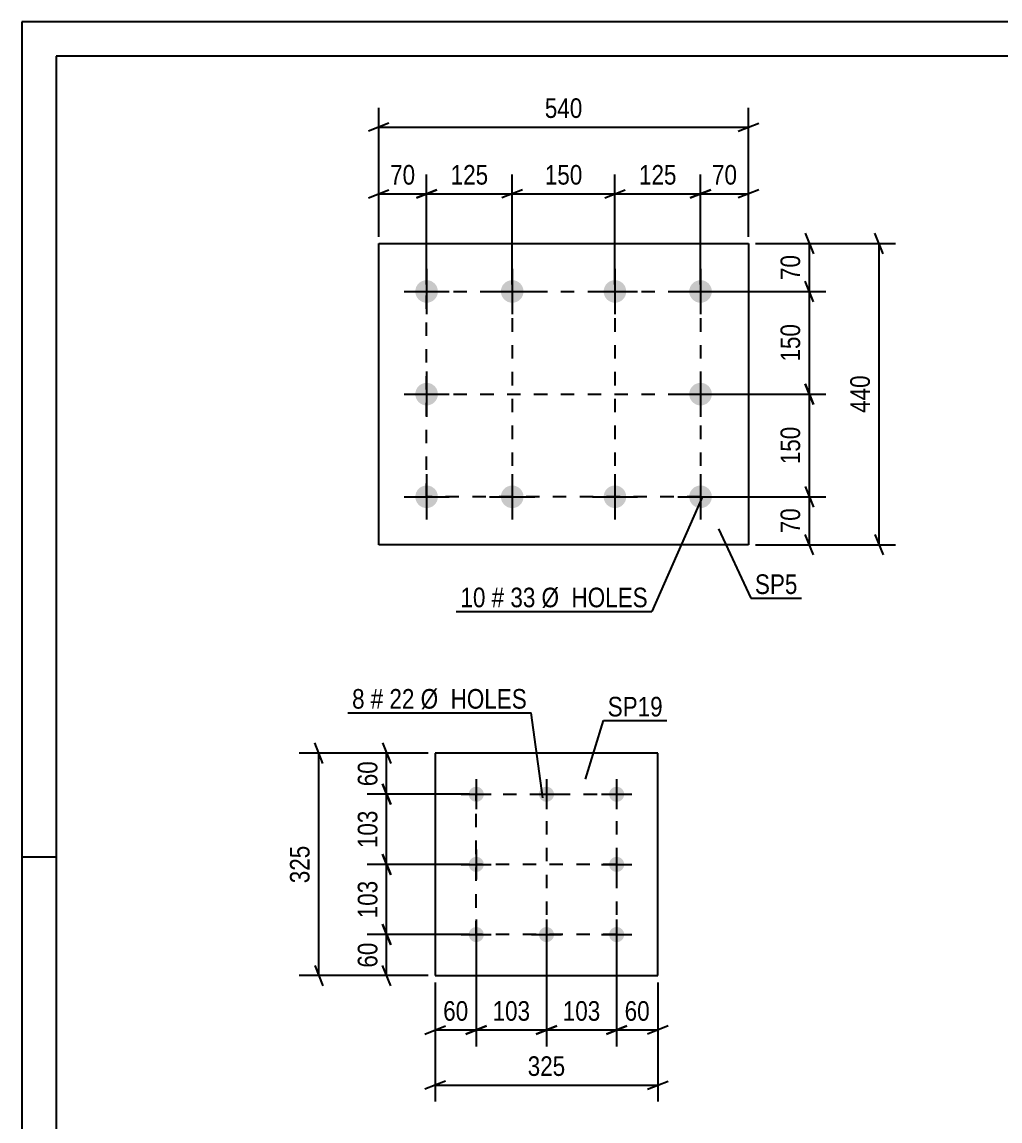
# Model space of a CAD drawing. Header units: millimetres. Extents: x 0 to 594, y 0 to 420.
# Drawn here: x 0 to 142.8, y 259.4 to 420 of the extents above; entities that cross this region are included whole.
import ezdxf

# ---------------------------------------------------------------- set-up
doc = ezdxf.new("R2010")
doc.units = ezdxf.units.MM
doc.linetypes.add('DXK_LINE_DOT2', pattern=[3.9198, 1.9599, -1.9599])
doc.styles.add('Arial Narrow', font='ARIALN.TTF', dxfattribs={"height": 0.2})

# ---------------------------------------------------------------- blocks, each defined once
blk = doc.blocks.new('Unknown-761553966-1135')
at = {"color": 5, "linetype": 'Continuous'}
for p, q in [((594, 420), (0, 420)), ((0, 420), (0, 0)), ((589, 415), (5, 415)), ((5, 415), (5, 5)), ((5, 298), (0, 298))]:
    blk.add_line(p, q, dxfattribs=at)
blk = doc.blocks.new('Part-761553966-10229 - 10228')
at = {"color": 2, "linetype": 'Continuous'}
for p, q in [((60.33, 313.17), (60.33, 280.67)), ((92.83, 313.17), (60.33, 313.17)), ((92.83, 280.67), (92.83, 313.17)), ((60.33, 280.67), (92.83, 280.67))]:
    blk.add_line(p, q, dxfattribs=at)
blk = doc.blocks.new('Bolt-761553966-10230 - 10228')
at = {"linetype": 'Continuous'}
for points in [[(66.33, 308.27, -1), (66.33, 306.07, -1)], [(76.58, 308.27, -1), (76.58, 306.07, -1)], [(86.83, 308.27, -1), (86.83, 306.07, -1)], [(66.33, 298.02, -1), (66.33, 295.82, -1)], [(86.83, 298.02, -1), (86.83, 295.82, -1)], [(66.33, 287.77, -1), (66.33, 285.57, -1)], [(76.58, 287.77, -1), (76.58, 285.57, -1)], [(86.83, 287.77, -1), (86.83, 285.57, -1)]]:
    blk.add_hatch(color=1, dxfattribs=at).paths.add_polyline_path(points)
at = {"color": 1, "linetype": 'Continuous'}
for p, q in [((66.33, 309.37), (66.33, 304.97)), ((76.58, 309.37), (76.58, 304.97)), ((86.83, 309.37), (86.83, 304.97)), ((64.13, 307.17), (68.53, 307.17)), ((74.38, 307.17), (78.78, 307.17)), ((84.63, 307.17), (89.03, 307.17)), ((66.33, 299.12), (66.33, 294.72)), ((86.83, 299.12), (86.83, 294.72)), ((64.13, 296.92), (68.53, 296.92)), ((84.63, 296.92), (89.03, 296.92)), ((66.33, 288.87), (66.33, 284.47)), ((76.58, 288.87), (76.58, 284.47)), ((86.83, 288.87), (86.83, 284.47)), ((64.13, 286.67), (68.53, 286.67)), ((74.38, 286.67), (78.78, 286.67)), ((84.63, 286.67), (89.03, 286.67))]:
    blk.add_line(p, q, dxfattribs=at)
blk = doc.blocks.new('Part-761553966-10287 - 10286')
at = {"color": 2, "linetype": 'Continuous'}
for p, q in [((52.08, 343.63), (52.08, 387.63)), ((52.08, 387.63), (106.08, 387.63)), ((106.08, 387.63), (106.08, 343.63)), ((106.08, 343.63), (52.08, 343.63))]:
    blk.add_line(p, q, dxfattribs=at)
blk = doc.blocks.new('Bolt-761553966-10288 - 10286')
at = {"linetype": 'Continuous'}
for points in [[(59.08, 382.28, -1), (59.08, 378.98, -1)], [(71.58, 382.28, -1), (71.58, 378.98, -1)], [(86.58, 382.28, -1), (86.58, 378.98, -1)], [(99.08, 382.28, -1), (99.08, 378.98, -1)], [(59.08, 367.28, -1), (59.08, 363.98, -1)], [(99.08, 367.28, -1), (99.08, 363.98, -1)], [(59.08, 352.28, -1), (59.08, 348.98, -1)], [(71.58, 352.28, -1), (71.58, 348.98, -1)], [(86.58, 352.28, -1), (86.58, 348.98, -1)], [(99.08, 352.28, -1), (99.08, 348.98, -1)]]:
    blk.add_hatch(color=1, dxfattribs=at).paths.add_polyline_path(points)
at = {"color": 1, "linetype": 'Continuous'}
for p, q in [((59.08, 383.93), (59.08, 377.33)), ((71.58, 383.93), (71.58, 377.33)), ((86.58, 383.93), (86.58, 377.33)), ((99.08, 383.93), (99.08, 377.33)), ((55.78, 380.63), (62.38, 380.63)), ((68.28, 380.63), (74.88, 380.63)), ((83.28, 380.63), (89.88, 380.63)), ((95.78, 380.63), (102.38, 380.63)), ((59.08, 368.93), (59.08, 362.33)), ((99.08, 368.93), (99.08, 362.33)), ((55.78, 365.63), (62.38, 365.63)), ((95.78, 365.63), (102.38, 365.63)), ((59.08, 353.93), (59.08, 347.33)), ((71.58, 353.93), (71.58, 347.33)), ((86.58, 353.93), (86.58, 347.33)), ((99.08, 353.93), (99.08, 347.33)), ((55.78, 350.63), (62.38, 350.63)), ((68.28, 350.63), (74.88, 350.63)), ((83.28, 350.63), (89.88, 350.63)), ((95.78, 350.63), (102.38, 350.63))]:
    blk.add_line(p, q, dxfattribs=at)
blk = doc.blocks.new('Rectangle-761553966-12225 - 10228')
at = {"color": 1, "linetype": 'DXK_LINE_DOT2'}
blk.add_lwpolyline([(66.33, 307.17), (86.83, 307.17), (86.83, 286.67), (66.33, 286.67), (66.33, 307.17)], close=True, dxfattribs=at)
blk = doc.blocks.new('Rectangle-761553966-12215 - 10286')
at = {"color": 1, "linetype": 'DXK_LINE_DOT2'}
blk.add_lwpolyline([(59.08, 380.63), (99.08, 380.63), (99.08, 350.63), (59.08, 350.63), (59.08, 380.63)], close=True, dxfattribs=at)
blk = doc.blocks.new('Line-761553966-12277 - 10228')
at = {"color": 1, "linetype": 'DXK_LINE_DOT2'}
blk.add_line((76.58, 307.17), (76.58, 286.67), dxfattribs=at)
blk = doc.blocks.new('Line-761553966-12253 - 10286')
at = {"color": 1, "linetype": 'DXK_LINE_DOT2'}
blk.add_line((71.58, 380.63), (71.58, 349.63), dxfattribs=at)
blk = doc.blocks.new('Line-761553966-12284 - 10228')
at = {"color": 1, "linetype": 'DXK_LINE_DOT2'}
blk.add_line((86.83, 296.92), (66.33, 296.92), dxfattribs=at)
blk = doc.blocks.new('Line-761553966-12257 - 10286')
at = {"color": 1, "linetype": 'DXK_LINE_DOT2'}
blk.add_line((86.58, 380.63), (86.58, 350.63), dxfattribs=at)
blk = doc.blocks.new('Line-761553966-12264 - 10286')
at = {"color": 1, "linetype": 'DXK_LINE_DOT2'}
blk.add_line((59.08, 365.63), (99.08, 365.63), dxfattribs=at)
blk = doc.blocks.new('StraightDimension-761553966-10552 - 10228')
at = {"color": 7, "linetype": 'Continuous'}
for p, q in [((52.64, 288.17), (53.84, 285.17)), ((65.33, 286.67), (50.39, 286.67)), ((53.24, 280.67), (53.24, 286.67)), ((53.84, 279.17), (52.64, 282.17)), ((59.33, 280.67), (50.39, 280.67))]:
    blk.add_line(p, q, dxfattribs=at)
at = {"color": 0}
blk.add_wipeout([(52.49, 286.09), (48.29, 286.09), (48.29, 281.24), (52.49, 281.24)], dxfattribs=at)
at = {"color": 3, "style": 'Arial Narrow'}
blk.add_text('60', height=2.863, rotation=90.0002, dxfattribs=at).set_placement((51.89, 281.84))
blk = doc.blocks.new('StraightDimension-761553966-10571 - 10228')
at = {"color": 7, "linetype": 'Continuous'}
for p, q in [((66.33, 285.67), (66.33, 270.33)), ((76.58, 285.67), (76.58, 270.33)), ((64.83, 272.13), (67.83, 273.33)), ((78.08, 273.33), (75.08, 272.13)), ((66.33, 272.73), (76.58, 272.73))]:
    blk.add_line(p, q, dxfattribs=at)
at = {"color": 0}
blk.add_wipeout([(74.8, 273.48), (74.8, 277.68), (68.11, 277.68), (68.11, 273.48)], dxfattribs=at)
at = {"color": 3, "style": 'Arial Narrow'}
blk.add_text('103', height=2.863, dxfattribs=at).set_placement((68.71, 274.08))
blk = doc.blocks.new('StraightDimension-761553966-10549 - 10228')
at = {"color": 7, "linetype": 'Continuous'}
for p, q in [((59.33, 313.17), (50.39, 313.17)), ((52.64, 314.67), (53.84, 311.67)), ((53.24, 307.17), (53.24, 313.17)), ((53.84, 305.67), (52.64, 308.67)), ((65.33, 307.17), (50.39, 307.17))]:
    blk.add_line(p, q, dxfattribs=at)
at = {"color": 0}
blk.add_wipeout([(52.49, 312.59), (48.29, 312.59), (48.29, 307.74), (52.49, 307.74)], dxfattribs=at)
at = {"color": 3, "style": 'Arial Narrow'}
blk.add_text('60', height=2.863, rotation=90.0002, dxfattribs=at).set_placement((51.89, 308.34))
blk = doc.blocks.new('StraightDimension-761553966-10550 - 10228')
at = {"color": 7, "linetype": 'Continuous'}
for p, q in [((52.64, 308.67), (53.84, 305.67)), ((65.33, 307.17), (50.39, 307.17)), ((53.24, 296.92), (53.24, 307.17)), ((53.84, 295.42), (52.64, 298.42)), ((65.33, 296.92), (50.39, 296.92))]:
    blk.add_line(p, q, dxfattribs=at)
at = {"color": 0}
blk.add_wipeout([(52.49, 305.38), (48.29, 305.38), (48.29, 298.7), (52.49, 298.7)], dxfattribs=at)
at = {"color": 3, "style": 'Arial Narrow'}
blk.add_text('103', height=2.863, rotation=90.0002, dxfattribs=at).set_placement((51.89, 299.3))
blk = doc.blocks.new('StraightDimension-761553966-10551 - 10228')
at = {"color": 7, "linetype": 'Continuous'}
for p, q in [((52.64, 298.42), (53.84, 295.42)), ((65.33, 296.92), (50.39, 296.92)), ((53.24, 286.67), (53.24, 296.92)), ((53.84, 285.17), (52.64, 288.17)), ((65.33, 286.67), (50.39, 286.67))]:
    blk.add_line(p, q, dxfattribs=at)
at = {"color": 0}
blk.add_wipeout([(52.49, 295.13), (48.29, 295.13), (48.29, 288.45), (52.49, 288.45)], dxfattribs=at)
at = {"color": 3, "style": 'Arial Narrow'}
blk.add_text('103', height=2.863, rotation=90.0002, dxfattribs=at).set_placement((51.89, 289.05))
blk = doc.blocks.new('StraightDimension-761553966-10565 - 10228')
at = {"color": 7, "linetype": 'Continuous'}
for p, q in [((59.33, 313.17), (40.49, 313.17)), ((43.94, 311.67), (42.74, 314.67)), ((43.34, 280.67), (43.34, 313.17)), ((42.74, 282.17), (43.94, 279.17)), ((59.33, 280.67), (40.49, 280.67))]:
    blk.add_line(p, q, dxfattribs=at)
at = {"color": 0}
blk.add_wipeout([(42.59, 300.26), (38.39, 300.26), (38.39, 293.57), (42.59, 293.57)], dxfattribs=at)
at = {"color": 3, "style": 'Arial Narrow'}
blk.add_text('325', height=2.863, rotation=90.0002, dxfattribs=at).set_placement((41.99, 294.17))
blk = doc.blocks.new('StraightDimension-761553966-10569 - 10228')
at = {"color": 7, "linetype": 'Continuous'}
for p, q in [((86.83, 285.67), (86.83, 270.33)), ((92.83, 279.67), (92.83, 270.33)), ((85.33, 272.13), (88.33, 273.33)), ((94.33, 273.33), (91.33, 272.13)), ((86.83, 272.73), (92.83, 272.73))]:
    blk.add_line(p, q, dxfattribs=at)
at = {"color": 0}
blk.add_wipeout([(92.26, 273.48), (92.26, 277.68), (87.4, 277.68), (87.4, 273.48)], dxfattribs=at)
at = {"color": 3, "style": 'Arial Narrow'}
blk.add_text('60', height=2.863, dxfattribs=at).set_placement((88, 274.08))
blk = doc.blocks.new('StraightDimension-761553966-10570 - 10228')
at = {"color": 7, "linetype": 'Continuous'}
for p, q in [((76.58, 285.67), (76.58, 270.33)), ((86.83, 285.67), (86.83, 270.33)), ((75.08, 272.13), (78.08, 273.33)), ((88.33, 273.33), (85.33, 272.13)), ((76.58, 272.73), (86.83, 272.73))]:
    blk.add_line(p, q, dxfattribs=at)
at = {"color": 0}
blk.add_wipeout([(85.05, 273.48), (85.05, 277.68), (78.36, 277.68), (78.36, 273.48)], dxfattribs=at)
at = {"color": 3, "style": 'Arial Narrow'}
blk.add_text('103', height=2.863, dxfattribs=at).set_placement((78.96, 274.08))
blk = doc.blocks.new('StraightDimension-761553966-10572 - 10228')
at = {"color": 7, "linetype": 'Continuous'}
for p, q in [((66.33, 285.67), (66.33, 270.33)), ((60.33, 279.67), (60.33, 270.33)), ((58.83, 272.13), (61.83, 273.33)), ((67.83, 273.33), (64.83, 272.13)), ((60.33, 272.73), (66.33, 272.73))]:
    blk.add_line(p, q, dxfattribs=at)
at = {"color": 0}
blk.add_wipeout([(65.76, 273.48), (65.76, 277.68), (60.9, 277.68), (60.9, 273.48)], dxfattribs=at)
at = {"color": 3, "style": 'Arial Narrow'}
blk.add_text('60', height=2.863, dxfattribs=at).set_placement((61.5, 274.08))
blk = doc.blocks.new('StraightDimension-761553966-10585 - 10228')
at = {"color": 7, "linetype": 'Continuous'}
for p, q in [((60.33, 279.67), (60.33, 262.27)), ((92.83, 279.67), (92.83, 262.27)), ((61.83, 265.27), (58.83, 264.07)), ((91.33, 264.07), (94.33, 265.27)), ((60.33, 264.67), (92.83, 264.67))]:
    blk.add_line(p, q, dxfattribs=at)
at = {"color": 0}
blk.add_wipeout([(79.92, 265.42), (79.92, 269.62), (73.24, 269.62), (73.24, 265.42)], dxfattribs=at)
at = {"color": 3, "style": 'Arial Narrow'}
blk.add_text('325', height=2.863, dxfattribs=at).set_placement((73.84, 266.02))
blk = doc.blocks.new('StraightDimension-761553966-10645 - 10286')
at = {"color": 7, "linetype": 'Continuous'}
for p, q in [((114.37, 389.13), (115.57, 386.13)), ((107.08, 387.63), (117.37, 387.63)), ((114.97, 380.63), (114.97, 387.63)), ((100.08, 380.63), (117.37, 380.63)), ((115.57, 379.13), (114.37, 382.13))]:
    blk.add_line(p, q, dxfattribs=at)
at = {"color": 0}
blk.add_wipeout([(114.22, 386.56), (110.02, 386.56), (110.02, 381.7), (114.22, 381.7)], dxfattribs=at)
at = {"color": 3, "style": 'Arial Narrow'}
blk.add_text('70', height=2.863, rotation=90.0002, dxfattribs=at).set_placement((113.62, 382.3))
blk = doc.blocks.new('StraightDimension-761553966-10667 - 10286')
at = {"color": 7, "linetype": 'Continuous'}
for p, q in [((71.58, 381.63), (71.58, 397.74)), ((86.58, 381.63), (86.58, 397.74)), ((73.08, 395.49), (70.08, 394.29)), ((85.08, 394.29), (88.08, 395.49)), ((71.58, 394.89), (86.58, 394.89))]:
    blk.add_line(p, q, dxfattribs=at)
at = {"color": 0}
blk.add_wipeout([(82.42, 395.64), (82.42, 399.84), (75.74, 399.84), (75.74, 395.64)], dxfattribs=at)
at = {"color": 3, "style": 'Arial Narrow'}
blk.add_text('150', height=2.863, dxfattribs=at).set_placement((76.34, 396.24))
blk = doc.blocks.new('StraightDimension-761553966-10646 - 10286')
at = {"color": 7, "linetype": 'Continuous'}
for p, q in [((100.08, 380.63), (117.37, 380.63)), ((115.57, 379.13), (114.37, 382.13)), ((114.97, 365.63), (114.97, 380.63)), ((114.37, 367.13), (115.57, 364.13)), ((100.08, 365.63), (117.37, 365.63))]:
    blk.add_line(p, q, dxfattribs=at)
at = {"color": 0}
blk.add_wipeout([(114.22, 376.47), (110.02, 376.47), (110.02, 369.79), (114.22, 369.79)], dxfattribs=at)
at = {"color": 3, "style": 'Arial Narrow'}
blk.add_text('150', height=2.863, rotation=90.0002, dxfattribs=at).set_placement((113.62, 370.39))
blk = doc.blocks.new('StraightDimension-761553966-10647 - 10286')
at = {"color": 7, "linetype": 'Continuous'}
for p, q in [((115.57, 364.13), (114.37, 367.13)), ((100.08, 365.63), (117.37, 365.63)), ((114.97, 350.63), (114.97, 365.63)), ((114.37, 352.13), (115.57, 349.13)), ((100.08, 350.63), (117.37, 350.63))]:
    blk.add_line(p, q, dxfattribs=at)
at = {"color": 0}
blk.add_wipeout([(114.22, 361.47), (110.02, 361.47), (110.02, 354.79), (114.22, 354.79)], dxfattribs=at)
at = {"color": 3, "style": 'Arial Narrow'}
blk.add_text('150', height=2.863, rotation=90.0002, dxfattribs=at).set_placement((113.62, 355.39))
blk = doc.blocks.new('StraightDimension-761553966-10648 - 10286')
at = {"color": 7, "linetype": 'Continuous'}
for p, q in [((114.37, 352.13), (115.57, 349.13)), ((100.08, 350.63), (117.37, 350.63)), ((114.97, 343.63), (114.97, 350.63)), ((107.08, 343.63), (117.37, 343.63)), ((115.57, 342.13), (114.37, 345.13))]:
    blk.add_line(p, q, dxfattribs=at)
at = {"color": 0}
blk.add_wipeout([(114.22, 349.56), (110.02, 349.56), (110.02, 344.7), (114.22, 344.7)], dxfattribs=at)
at = {"color": 3, "style": 'Arial Narrow'}
blk.add_text('70', height=2.863, rotation=90.0002, dxfattribs=at).set_placement((113.62, 345.3))
blk = doc.blocks.new('StraightDimension-761553966-10661 - 10286')
at = {"color": 7, "linetype": 'Continuous'}
for p, q in [((125.75, 386.13), (124.55, 389.13)), ((107.08, 387.63), (127.55, 387.63)), ((125.15, 343.63), (125.15, 387.63)), ((107.08, 343.63), (127.55, 343.63)), ((124.55, 345.13), (125.75, 342.13))]:
    blk.add_line(p, q, dxfattribs=at)
at = {"color": 0}
blk.add_wipeout([(124.4, 368.97), (120.2, 368.97), (120.2, 362.29), (124.4, 362.29)], dxfattribs=at)
at = {"color": 3, "style": 'Arial Narrow'}
blk.add_text('440', height=2.863, rotation=90.0002, dxfattribs=at).set_placement((123.8, 362.89))
blk = doc.blocks.new('StraightDimension-761553966-10665 - 10286')
at = {"color": 7, "linetype": 'Continuous'}
for p, q in [((99.08, 381.63), (99.08, 397.74)), ((106.08, 388.63), (106.08, 397.74)), ((97.58, 394.29), (100.58, 395.49)), ((107.58, 395.49), (104.58, 394.29)), ((99.08, 394.89), (106.08, 394.89))]:
    blk.add_line(p, q, dxfattribs=at)
at = {"color": 0}
blk.add_wipeout([(105.01, 395.64), (105.01, 399.84), (100.15, 399.84), (100.15, 395.64)], dxfattribs=at)
at = {"color": 3, "style": 'Arial Narrow'}
blk.add_text('70', height=2.863, dxfattribs=at).set_placement((100.75, 396.24))
blk = doc.blocks.new('StraightDimension-761553966-10666 - 10286')
at = {"color": 7, "linetype": 'Continuous'}
for p, q in [((86.58, 381.63), (86.58, 397.74)), ((99.08, 381.63), (99.08, 397.74)), ((85.08, 394.29), (88.08, 395.49)), ((100.58, 395.49), (97.58, 394.29)), ((86.58, 394.89), (99.08, 394.89))]:
    blk.add_line(p, q, dxfattribs=at)
at = {"color": 0}
blk.add_wipeout([(96.17, 395.64), (96.17, 399.84), (89.49, 399.84), (89.49, 395.64)], dxfattribs=at)
at = {"color": 3, "style": 'Arial Narrow'}
blk.add_text('125', height=2.863, dxfattribs=at).set_placement((90.09, 396.24))
blk = doc.blocks.new('StraightDimension-761553966-10668 - 10286')
at = {"color": 7, "linetype": 'Continuous'}
for p, q in [((59.08, 381.63), (59.08, 397.74)), ((71.58, 381.63), (71.58, 397.74)), ((57.58, 394.29), (60.58, 395.49)), ((73.08, 395.49), (70.08, 394.29)), ((59.08, 394.89), (71.58, 394.89))]:
    blk.add_line(p, q, dxfattribs=at)
at = {"color": 0}
blk.add_wipeout([(68.67, 395.64), (68.67, 399.84), (61.99, 399.84), (61.99, 395.64)], dxfattribs=at)
at = {"color": 3, "style": 'Arial Narrow'}
blk.add_text('125', height=2.863, dxfattribs=at).set_placement((62.59, 396.24))
blk = doc.blocks.new('StraightDimension-761553966-10669 - 10286')
at = {"color": 7, "linetype": 'Continuous'}
for p, q in [((52.08, 388.63), (52.08, 397.74)), ((59.08, 381.63), (59.08, 397.74)), ((50.58, 394.29), (53.58, 395.49)), ((60.58, 395.49), (57.58, 394.29)), ((52.08, 394.89), (59.08, 394.89))]:
    blk.add_line(p, q, dxfattribs=at)
at = {"color": 0}
blk.add_wipeout([(58.01, 395.64), (58.01, 399.84), (53.15, 399.84), (53.15, 395.64)], dxfattribs=at)
at = {"color": 3, "style": 'Arial Narrow'}
blk.add_text('70', height=2.863, dxfattribs=at).set_placement((53.75, 396.24))
blk = doc.blocks.new('StraightDimension-761553966-10685 - 10286')
at = {"color": 7, "linetype": 'Continuous'}
for p, q in [((52.08, 388.63), (52.08, 407.48)), ((106.08, 388.63), (106.08, 407.48)), ((53.58, 405.23), (50.58, 404.03)), ((104.58, 404.03), (107.58, 405.23)), ((52.08, 404.63), (106.08, 404.63))]:
    blk.add_line(p, q, dxfattribs=at)
at = {"color": 0}
blk.add_wipeout([(82.42, 405.38), (82.42, 409.58), (75.74, 409.58), (75.74, 405.38)], dxfattribs=at)
at = {"color": 3, "style": 'Arial Narrow'}
blk.add_text('540', height=2.863, dxfattribs=at).set_placement((76.34, 405.98))
blk = doc.blocks.new('Mark-761553966-10857 - 10228')
at = {"color": 0}
for points in [[(50.02, 319.68), (50.02, 322.68), (48.2, 322.68), (48.2, 319.68)], [(52.75, 319.68), (52.75, 322.68), (50.92, 322.68), (50.92, 319.68)], [(57.31, 319.68), (57.31, 322.68), (53.65, 322.68), (53.65, 319.68)], [(73.74, 319.68), (73.74, 322.68), (58.21, 322.68), (58.21, 319.68)]]:
    blk.add_wipeout(points, dxfattribs=at)
for points in [[(50.02, 319.68), (50.02, 322.68), (48.2, 322.68), (48.2, 319.68)], [(52.75, 319.68), (52.75, 322.68), (50.92, 322.68), (50.92, 319.68)], [(57.31, 319.68), (57.31, 322.68), (53.65, 322.68), (53.65, 319.68)], [(73.74, 319.68), (73.74, 322.68), (58.21, 322.68), (58.21, 319.68)]]:
    blk.add_wipeout(points, dxfattribs=at)
at = {"color": 7, "linetype": 'Continuous'}
for p in [(47.6, 319.08), (76.07, 306.66)]:
    blk.add_line(p, (74.34, 319.08), dxfattribs=at)
at = {"color": 3, "style": 'Arial Narrow'}
for s, height, p in [('8', 2.86, (48.2, 319.68)), ('#', 2.86, (50.92, 319.68)), ('22', 2.863, (53.65, 319.68)), ('Ø  HOLES', 2.863, (58.21, 319.68))]:
    blk.add_text(s, height=height, dxfattribs=at).set_placement(p)
blk = doc.blocks.new('Mark-761553966-10854 - 10228')
at = {"color": 0}
blk.add_wipeout([(93.56, 318.54), (93.56, 321.54), (85.52, 321.54), (85.52, 318.54)], dxfattribs=at)
blk.add_wipeout([(93.56, 318.54), (93.56, 321.54), (85.52, 321.54), (85.52, 318.54)], dxfattribs=at)
at = {"color": 30, "linetype": 'Continuous'}
for p, q in [((82.3, 309.38), (84.92, 317.94)), ((84.92, 317.94), (94.16, 317.94))]:
    blk.add_line(p, q, dxfattribs=at)
at = {"color": 3, "style": 'Arial Narrow'}
blk.add_text('SP19', height=2.863, dxfattribs=at).set_placement((85.52, 318.54))
blk = doc.blocks.new('Mark-761553966-10874 - 10286')
at = {"color": 0}
for points in [[(67.68, 334.49), (67.68, 337.49), (64.02, 337.49), (64.02, 334.49)], [(70.41, 334.49), (70.41, 337.49), (68.58, 337.49), (68.58, 334.49)], [(74.96, 334.49), (74.96, 337.49), (71.31, 337.49), (71.31, 334.49)], [(91.39, 334.49), (91.39, 337.49), (75.86, 337.49), (75.86, 334.49)]]:
    blk.add_wipeout(points, dxfattribs=at)
for points in [[(67.68, 334.49), (67.68, 337.49), (64.02, 337.49), (64.02, 334.49)], [(70.41, 334.49), (70.41, 337.49), (68.58, 337.49), (68.58, 334.49)], [(74.96, 334.49), (74.96, 337.49), (71.31, 337.49), (71.31, 334.49)], [(91.39, 334.49), (91.39, 337.49), (75.86, 337.49), (75.86, 334.49)]]:
    blk.add_wipeout(points, dxfattribs=at)
at = {"color": 7, "linetype": 'Continuous'}
for p in [(99.38, 350.67), (63.42, 333.89)]:
    blk.add_line(p, (91.99, 333.89), dxfattribs=at)
at = {"color": 3, "style": 'Arial Narrow'}
for s, height, p in [('10', 2.863, (64.02, 334.49)), ('#', 2.86, (68.58, 334.49)), ('33', 2.863, (71.31, 334.49)), ('Ø  HOLES', 2.863, (75.86, 334.49))]:
    blk.add_text(s, height=height, dxfattribs=at).set_placement(p)
blk = doc.blocks.new('Mark-761553966-10871 - 10286')
at = {"color": 0}
blk.add_wipeout([(113.23, 336.43), (113.23, 339.43), (107.02, 339.43), (107.02, 336.43)], dxfattribs=at)
blk.add_wipeout([(113.23, 336.43), (113.23, 339.43), (107.02, 339.43), (107.02, 336.43)], dxfattribs=at)
at = {"color": 30, "linetype": 'Continuous'}
for p, q in [((101.72, 345.96), (106.42, 335.83)), ((106.42, 335.83), (113.83, 335.83))]:
    blk.add_line(p, q, dxfattribs=at)
at = {"color": 3, "style": 'Arial Narrow'}
blk.add_text('SP5', height=2.863, dxfattribs=at).set_placement((107.02, 336.43))

msp = doc.modelspace()

# ---------------------------------------------------------------- block references
for name in ['Unknown-761553966-1135', 'Part-761553966-10287 - 10286', 'Bolt-761553966-10288 - 10286', 'Rectangle-761553966-12215 - 10286', 'Line-761553966-12253 - 10286', 'Line-761553966-12257 - 10286', 'Line-761553966-12264 - 10286', 'Part-761553966-10229 - 10228', 'Bolt-761553966-10230 - 10228', 'Rectangle-761553966-12225 - 10228', 'Line-761553966-12277 - 10228', 'Line-761553966-12284 - 10228']:
    msp.add_blockref(name, (0, 0))

# ---------------------------------------------------------------- next in the draw order: block references
for name in ['StraightDimension-761553966-10667 - 10286', 'StraightDimension-761553966-10645 - 10286', 'Mark-761553966-10854 - 10228', 'StraightDimension-761553966-10549 - 10228', 'StraightDimension-761553966-10552 - 10228', 'StraightDimension-761553966-10569 - 10228']:
    msp.add_blockref(name, (0, 0))

# ---------------------------------------------------------------- next in the draw order: block references
for name in ['StraightDimension-761553966-10668 - 10286', 'StraightDimension-761553966-10646 - 10286', 'StraightDimension-761553966-10550 - 10228', 'StraightDimension-761553966-10571 - 10228']:
    msp.add_blockref(name, (0, 0))

# ---------------------------------------------------------------- next in the draw order: block references
for name in ['StraightDimension-761553966-10669 - 10286', 'StraightDimension-761553966-10647 - 10286', 'StraightDimension-761553966-10551 - 10228', 'StraightDimension-761553966-10570 - 10228']:
    msp.add_blockref(name, (0, 0))

# ---------------------------------------------------------------- next in the draw order: block references
for name in ['StraightDimension-761553966-10648 - 10286', 'StraightDimension-761553966-10565 - 10228']:
    msp.add_blockref(name, (0, 0))

# ---------------------------------------------------------------- next in the draw order: block references
for name in ['StraightDimension-761553966-10661 - 10286', 'Mark-761553966-10874 - 10286', 'Mark-761553966-10857 - 10228', 'StraightDimension-761553966-10572 - 10228']:
    msp.add_blockref(name, (0, 0))

# ---------------------------------------------------------------- next in the draw order: block references
for name in ['StraightDimension-761553966-10665 - 10286', 'Mark-761553966-10871 - 10286', 'StraightDimension-761553966-10585 - 10228']:
    msp.add_blockref(name, (0, 0))

# ---------------------------------------------------------------- next in the draw order: block references
msp.add_blockref('StraightDimension-761553966-10666 - 10286', (0, 0))

# ---------------------------------------------------------------- next in the draw order: block references
msp.add_blockref('StraightDimension-761553966-10685 - 10286', (0, 0))

doc.saveas('drawing.dxf')
